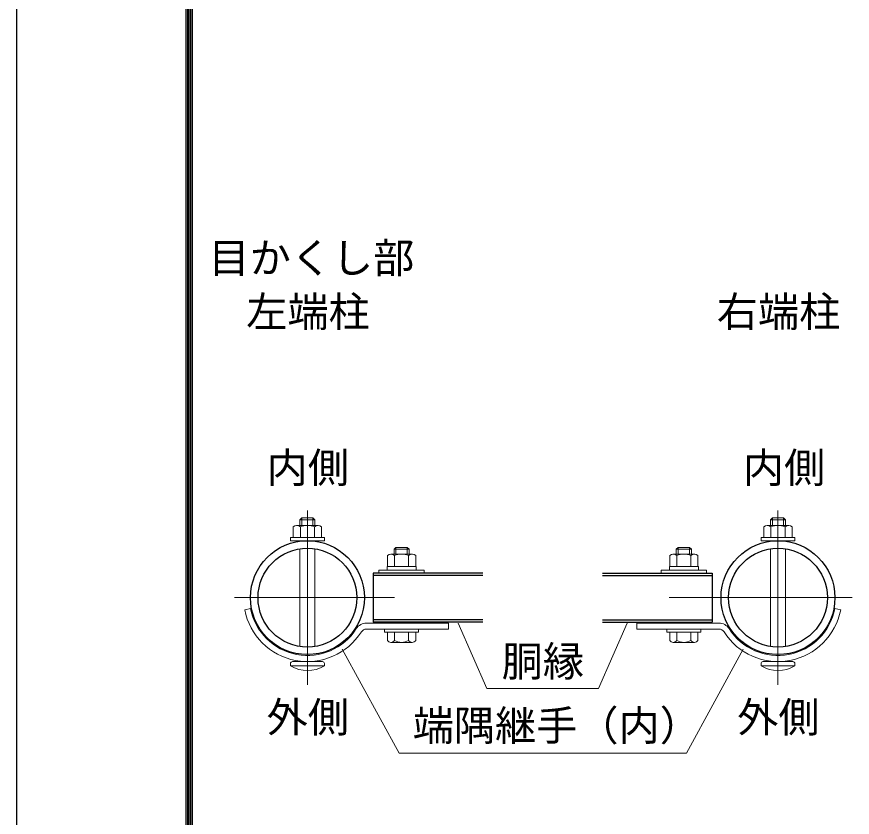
# Model space of a CAD drawing. Units: millimetres, scale not verified. Extents: x -4200 to 4200, y -2970 to 2970.
# Drawn here: x -4200 to -2869, y -1626 to -351 of the extents above; entities that cross this region are included whole.
import ezdxf
from ezdxf.enums import TextEntityAlignment as Align

# ---------------------------------------------------------------- set-up
doc = ezdxf.new("R2010")
doc.units = ezdxf.units.MM
doc.header["$LTSCALE"] = 10
doc.linetypes.add('USER1', pattern=[50.8, 31.75, -6.35, 6.35, -6.35])
for name, color, linetype, lineweight in [('0-0_D-BMK', 2, 'USER1', 13), ('0-2_D-STR-TXT', 7, 'Continuous', 13), ('0-3_D-STR1', 1, 'Continuous', 25), ('0-4_D-STR3', 3, 'Continuous', 13), ('0-C_D-TTL', 7, 'Continuous', 25)]:
    doc.layers.add(name, color=color, linetype=linetype, lineweight=lineweight)
doc.styles.add('ＭＳ ゴシック', font='')
doc.styles.get('ＭＳ ゴシック').set_extended_font_data('MS Gothic')

msp = doc.modelspace()

# ---------------------------------------------------------------- linework, layer by layer
at = {"layer": '0-0_D-BMK'}
for p, q in [((-3736.81, -1137.78), (-3736.81, -1415.29)), ((-2986.97, -1137.78), (-2986.97, -1415.29)), ((-3598.06, -1276.54), (-3853.06, -1276.54)), ((-2868.72, -1276.54), (-3160.22, -1276.54))]:
    msp.add_line(p, q, dxfattribs=at)
at = {"layer": '0-2_D-STR-TXT'}
for p, q in [((-3451.01, -1421.23), (-3496.49, -1317.37)), ((-3272.76, -1421.23), (-3227.29, -1317.37)), ((-3590.82, -1524.51), (-3681.23, -1358.66)), ((-3132.95, -1524.51), (-3042.55, -1358.66)), ((-3451.01, -1421.23), (-3272.76, -1421.23)), ((-3132.95, -1524.51), (-3590.82, -1524.51))]:
    msp.add_line(p, q, dxfattribs=at)
at = {"layer": '0-3_D-STR1'}
for p, q in [((-3457.37, -1237.54), (-3631.81, -1237.54)), ((-3631.81, -1237.54), (-3631.81, -1315.54)), ((-3266.41, -1237.54), (-3091.97, -1237.54)), ((-3091.97, -1237.54), (-3091.97, -1315.54)), ((-3457.37, -1241.14), (-3631.81, -1241.14)), ((-3266.41, -1241.14), (-3091.97, -1241.14)), ((-3457.37, -1311.94), (-3631.81, -1311.94)), ((-3457.37, -1315.54), (-3631.81, -1315.54)), ((-3266.41, -1311.94), (-3091.97, -1311.94)), ((-3266.41, -1315.54), (-3091.97, -1315.54))]:
    msp.add_line(p, q, dxfattribs=at)
for centre, radius in [((-3736.81, -1276.54), 90.75), ((-3736.81, -1276.54), 78.75), ((-2986.97, -1276.54), 90.75), ((-2986.97, -1276.54), 78.75)]:
    msp.add_circle(centre, radius, dxfattribs=at)
at = {"layer": '0-4_D-STR3'}
for p, q in [((-3748.81, -1152.73), (-3745.57, -1149.49)), ((-3748.81, -1152.73), (-3724.81, -1152.73)), ((-3748.81, -1152.73), (-3748.81, -1161.49)), ((-3745.57, -1161.49), (-3745.57, -1149.49)), ((-3745.57, -1149.49), (-3728.05, -1149.49)), ((-3728.05, -1161.49), (-3728.05, -1149.49)), ((-3724.81, -1152.73), (-3728.05, -1149.49)), ((-3724.81, -1152.73), (-3724.81, -1161.49)), ((-2998.97, -1152.73), (-2995.73, -1149.49)), ((-2974.97, -1152.73), (-2998.97, -1152.73)), ((-2998.97, -1152.73), (-2998.97, -1161.49)), ((-2995.73, -1161.49), (-2995.73, -1149.49)), ((-2978.21, -1149.49), (-2995.73, -1149.49)), ((-2978.21, -1161.49), (-2978.21, -1149.49)), ((-2974.97, -1152.73), (-2978.21, -1149.49)), ((-2974.97, -1152.73), (-2974.97, -1161.49)), ((-3759.31, -1180.99), (-3759.31, -1163.59)), ((-3719.47, -1161.49), (-3754.11, -1161.49)), ((-3748.06, -1180.99), (-3748.06, -1163.59)), ((-3725.56, -1180.99), (-3725.56, -1163.59)), ((-3714.31, -1180.99), (-3714.31, -1163.59)), ((-3009.47, -1180.99), (-3009.47, -1163.59)), ((-3004.3, -1161.49), (-2969.67, -1161.49)), ((-2998.22, -1180.99), (-2998.22, -1163.59)), ((-2975.72, -1180.99), (-2975.72, -1163.59)), ((-2964.47, -1180.99), (-2964.47, -1163.59)), ((-3763.81, -1180.99), (-3763.81, -1185.79)), ((-3759.91, -1180.99), (-3713.71, -1180.99)), ((-3714.31, -1180.99), (-3759.31, -1180.99)), ((-2963.87, -1180.99), (-3010.07, -1180.99)), ((-3009.47, -1180.99), (-2964.47, -1180.99)), ((-2959.97, -1180.99), (-2959.97, -1185.79)), ((-3709.81, -1185.79), (-3763.81, -1185.79)), ((-3577.81, -1196.44), (-3595.81, -1196.44)), ((-3595.81, -1207.24), (-3595.81, -1196.44)), ((-3577.81, -1207.24), (-3577.81, -1196.44)), ((-3574.81, -1199.44), (-3577.81, -1196.44)), ((-3148.97, -1199.44), (-3145.97, -1196.44)), ((-3145.97, -1207.24), (-3145.97, -1196.44)), ((-3145.97, -1196.44), (-3127.97, -1196.44)), ((-3127.97, -1207.24), (-3127.97, -1196.44)), ((-3013.97, -1185.79), (-2959.97, -1185.79)), ((-3748.81, -1198.71), (-3748.81, -1354.37)), ((-3724.81, -1198.71), (-3724.81, -1354.37)), ((-3609.31, -1226.74), (-3609.31, -1209.34)), ((-3569.47, -1207.24), (-3604.11, -1207.24)), ((-3598.81, -1207.24), (-3598.81, -1199.44)), ((-3598.06, -1226.74), (-3598.06, -1209.34)), ((-3575.56, -1226.74), (-3575.56, -1209.34)), ((-3574.81, -1207.24), (-3574.81, -1199.44)), ((-3564.31, -1226.74), (-3564.31, -1209.34)), ((-3159.47, -1226.74), (-3159.47, -1209.34)), ((-3154.3, -1207.24), (-3119.67, -1207.24)), ((-3148.97, -1207.24), (-3148.97, -1199.44)), ((-3148.22, -1226.74), (-3148.22, -1209.34)), ((-3125.72, -1226.74), (-3125.72, -1209.34)), ((-3124.97, -1207.24), (-3124.97, -1199.44)), ((-3114.47, -1226.74), (-3114.47, -1209.34)), ((-2998.97, -1198.71), (-2998.97, -1354.37)), ((-2974.97, -1198.71), (-2974.97, -1354.37)), ((-3622.81, -1232.74), (-3550.81, -1232.74)), ((-3622.81, -1237.54), (-3622.81, -1232.74)), ((-3622.81, -1237.54), (-3622.81, -1232.74)), ((-3622.81, -1237.54), (-3550.81, -1237.54)), ((-3609.91, -1226.74), (-3563.71, -1226.74)), ((-3609.91, -1232.74), (-3609.91, -1226.74)), ((-3564.31, -1226.74), (-3609.31, -1226.74)), ((-3563.71, -1232.74), (-3563.71, -1226.74)), ((-3550.81, -1237.54), (-3550.81, -1232.74)), ((-3550.81, -1237.54), (-3550.81, -1232.74)), ((-3172.97, -1232.74), (-3100.97, -1232.74)), ((-3172.97, -1237.54), (-3172.97, -1232.74)), ((-3172.97, -1237.54), (-3172.97, -1232.74)), ((-3172.97, -1237.54), (-3100.97, -1237.54)), ((-3113.87, -1226.74), (-3160.07, -1226.74)), ((-3160.07, -1232.74), (-3160.07, -1226.74)), ((-3159.47, -1226.74), (-3114.47, -1226.74)), ((-3113.87, -1232.74), (-3113.87, -1226.74)), ((-3100.97, -1237.54), (-3100.97, -1232.74)), ((-3100.97, -1237.54), (-3100.97, -1232.74)), ((-3827.38, -1294.07), (-3836.8, -1295.9)), ((-2896.4, -1294.07), (-2886.97, -1295.9)), ((-3642.7, -1317.04), (-3511.81, -1317.04)), ((-3609.31, -1317.04), (-3609.31, -1315.54)), ((-3564.31, -1317.04), (-3609.31, -1317.04)), ((-3598.06, -1317.04), (-3598.06, -1315.54)), ((-3575.56, -1317.04), (-3575.56, -1315.54)), ((-3564.31, -1317.04), (-3564.31, -1315.54)), ((-3511.81, -1326.64), (-3511.81, -1317.04)), ((-3211.97, -1326.64), (-3211.97, -1317.04)), ((-3081.08, -1317.04), (-3211.97, -1317.04)), ((-3159.47, -1317.04), (-3159.47, -1315.54)), ((-3159.47, -1317.04), (-3114.47, -1317.04)), ((-3148.22, -1317.04), (-3148.22, -1315.54)), ((-3125.72, -1317.04), (-3125.72, -1315.54)), ((-3114.47, -1317.04), (-3114.47, -1315.54)), ((-3642.7, -1326.64), (-3511.81, -1326.64)), ((-3559.81, -1331.44), (-3613.81, -1331.44)), ((-3609.31, -1344.7), (-3609.31, -1331.44)), ((-3564.31, -1331.44), (-3609.31, -1331.44)), ((-3598.08, -1344.7), (-3598.08, -1331.44)), ((-3575.53, -1344.7), (-3575.53, -1331.44)), ((-3564.31, -1344.7), (-3564.31, -1331.44)), ((-3559.81, -1326.64), (-3559.81, -1331.44)), ((-3081.08, -1326.64), (-3211.97, -1326.64)), ((-3163.97, -1326.64), (-3163.97, -1331.44)), ((-3163.97, -1331.44), (-3109.97, -1331.44)), ((-3159.47, -1344.7), (-3159.47, -1331.44)), ((-3159.47, -1331.44), (-3114.47, -1331.44)), ((-3148.24, -1344.7), (-3148.24, -1331.44)), ((-3125.69, -1344.7), (-3125.69, -1331.44)), ((-3114.47, -1344.7), (-3114.47, -1331.44)), ((-3569.92, -1347.94), (-3603.7, -1347.94)), ((-3153.86, -1347.94), (-3120.08, -1347.94)), ((-3763.81, -1384.99), (-3763.81, -1381.69)), ((-3760.81, -1378.39), (-3712.81, -1378.39)), ((-3760.51, -1378.39), (-3713.11, -1378.39)), ((-3709.81, -1384.99), (-3709.81, -1381.69)), ((-3013.97, -1384.99), (-3013.97, -1381.69)), ((-2962.97, -1378.39), (-3010.97, -1378.39)), ((-2963.27, -1378.39), (-3010.67, -1378.39)), ((-2959.97, -1384.99), (-2959.97, -1381.69)), ((-3763.81, -1384.99), (-3709.81, -1384.99)), ((-2959.97, -1384.99), (-3013.97, -1384.99))]:
    msp.add_line(p, q, dxfattribs=at)
for points in [[(-3763.81, -1180.99), (-3709.81, -1180.99), (-3709.81, -1185.79)], [(-2959.97, -1180.99), (-3013.97, -1180.99), (-3013.97, -1185.79)], [(-3574.81, -1199.44), (-3598.81, -1199.44), (-3595.81, -1196.44)], [(-3148.97, -1199.44), (-3124.97, -1199.44), (-3127.97, -1196.44)], [(-3559.81, -1326.64), (-3613.81, -1326.64), (-3613.81, -1331.44)], [(-3163.97, -1326.64), (-3109.97, -1326.64), (-3109.97, -1331.44)]]:
    msp.add_lwpolyline(points, dxfattribs=at)
for centre, radius, start, end in [((-3753.68, -1170.03), 8.55, 48.86505, 131.13495), ((-3736.81, -1192.67), 31.18, 68.85295, 111.14705), ((-3719.93, -1170.02), 8.55, 48.83491, 131.16509), ((-3003.84, -1170.02), 8.55, 48.83491, 131.16509), ((-2986.97, -1192.67), 31.18, 68.85295, 111.14705), ((-2970.09, -1170.03), 8.55, 48.86505, 131.13495), ((-3603.68, -1215.78), 8.55, 48.86505, 131.13495), ((-3586.81, -1238.42), 31.18, 68.85295, 111.14705), ((-3569.93, -1215.77), 8.55, 48.83491, 131.16509), ((-3153.84, -1215.77), 8.55, 48.83491, 131.16509), ((-3136.97, -1238.42), 31.18, 68.85295, 111.14705), ((-3120.09, -1215.78), 8.55, 48.86505, 131.13495), ((-3736.81, -1276.54), 101.85, 190.95712, 327.61089), ((-3736.81, -1276.54), 92.25, 190.95712, 327.61089), ((-2986.97, -1276.54), 101.85, 212.38911, 349.04288), ((-2986.97, -1276.54), 92.25, 212.38911, 349.04288), ((-3642.7, -1336.24), 19.2, 90, 147.61089), ((-3081.08, -1336.24), 19.2, 32.38911, 90), ((-3642.7, -1336.24), 9.6, 90, 147.61089), ((-3081.08, -1336.24), 9.6, 32.38911, 90), ((-3603.7, -1341.46), 6.48, 210, 330), ((-3586.81, -1326.7), 21.24, 237.93138, 302.06862), ((-3569.92, -1341.46), 6.48, 210, 330), ((-3153.86, -1341.46), 6.48, 210, 330), ((-3136.97, -1326.7), 21.24, 237.93138, 302.06862), ((-3120.08, -1341.46), 6.48, 210, 330), ((-3760.51, -1381.69), 3.3, 90, 180), ((-3713.11, -1381.69), 3.3, 0, 90), ((-3010.67, -1381.69), 3.3, 90, 180), ((-2963.27, -1381.69), 3.3, 0, 90), ((-3736.81, -1342.16), 50.63, 237.77316, 302.22684), ((-2986.97, -1342.16), 50.63, 237.77316, 302.22684)]:
    msp.add_arc(centre, radius, start, end, dxfattribs=at)
at = {"layer": '0-C_D-TTL', "color": 2}
msp.add_lwpolyline([(-4200.07, 2970.19), (4199.93, 2970.19), (4199.93, -2969.81), (-4200.07, -2969.81)], close=True, dxfattribs=at)
at = {"layer": '0-C_D-TTL'}
for points in [[(-3930.07, 2750.19), (3929.93, 2750.19), (3929.93, -2749.81), (-3930.07, -2749.81)], [(-3927.57, 2747.69), (3927.43, 2747.69), (3927.43, -2747.31), (-3927.57, -2747.31)], [(-3925.07, 2745.19), (3924.93, 2745.19), (3924.93, -2744.81), (-3925.07, -2744.81)], [(-3922.57, 2742.69), (3922.43, 2742.69), (3922.43, -2742.31), (-3922.57, -2742.31)], [(-3920.07, 2740.19), (3919.93, 2740.19), (3919.93, -2739.81), (-3920.07, -2739.81)]]:
    msp.add_lwpolyline(points, close=True, dxfattribs=at)

# ---------------------------------------------------------------- texts
at = {"layer": '0-2_D-STR-TXT', "style": 'ＭＳ ゴシック'}
for s, p in [('目かくし部', (-3894.45, -773.65)), ('左端柱', (-3834.27, -859.4)), ('右端柱', (-3084.43, -859.4)), ('内側', (-3801.78, -1107.94)), ('内側', (-3042.87, -1107.94)), ('胴縁', (-3427.24, -1416.4)), ('外側', (-3801.78, -1505.47)), ('外側', (-3051.94, -1505.47)), ('端隅継手（内）', (-3569.06, -1518.76))]:
    msp.add_text(s, height=48.09, dxfattribs=at).set_placement(p, align=Align.BOTTOM_LEFT)

doc.saveas('drawing.dxf')
